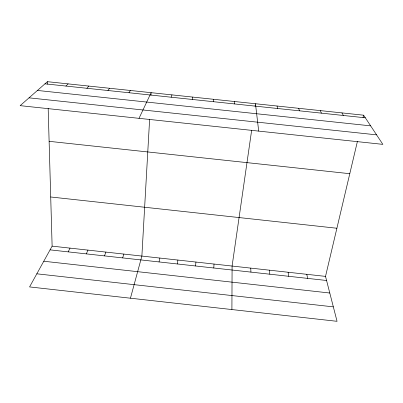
<?xml version="1.0" encoding="UTF-8"?>
<svg xmlns="http://www.w3.org/2000/svg" width="403" height="403" viewBox="0 0 403 403"><rect width="100%" height="100%" fill="white"/><g stroke="black" fill="none" stroke-linecap="round" stroke-linejoin="round"><path stroke-width="0.6" d="M231.906 309.554L232.093 266.051L251.663 130.159M149.624 119.273L141.876 256.071L130.446 298.205M150.989 95.153L151.13 92.675L139.02 118.336M213.786 268L214.013 264.051M213.399 101.697L213.661 99.304M195.52 265.975L195.949 262.051M255.114 106.196L255.467 103.732L258.696 131.111M177.275 263.955L177.909 260.056M159.044 261.935L159.88 258.061M192.256 99.455L192.79 97.093M48.174 108.442L52.123 246.142L29.57 286.921L337.049 321.317L325.518 276.387L357.411 141.448M363.038 117.636L363.612 115.193L47.408 81.683L20.15 105.651L382.85 144.36L363.612 115.193M122.643 257.905L123.887 254.081M171.139 97.214L171.95 94.881M104.468 255.89L105.918 252.092M86.313 253.88L87.97 250.107M68.178 251.875L70.036 248.122M128.98 92.745L130.34 90.474M107.939 90.514L109.571 88.272M86.917 88.287L88.826 86.076M65.926 86.061L68.102 83.879M44.96 83.834L365.34 117.807M37.439 90.453L370.644 125.857M29.031 97.843L376.578 134.854M49.116 141.327L349.789 173.698M50.713 196.986L336.898 228.249M52.123 246.142L325.518 276.387M50.063 249.865L326.571 280.488M43.771 261.245L329.785 293.016M36.819 273.813L333.341 306.859M341.93 112.895L343.366 115.48M320.274 110.603L321.423 113.152M298.648 108.311L299.51 110.83M277.042 106.019L277.622 108.508M306.794 274.312L307.635 278.387M288.09 272.247L288.714 276.297M269.406 270.176L269.814 274.201M250.737 268.111L250.933 272.111M47.408 81.683L47.478 84.177M234.551 101.516L234.566 103.944"/></g></svg>
